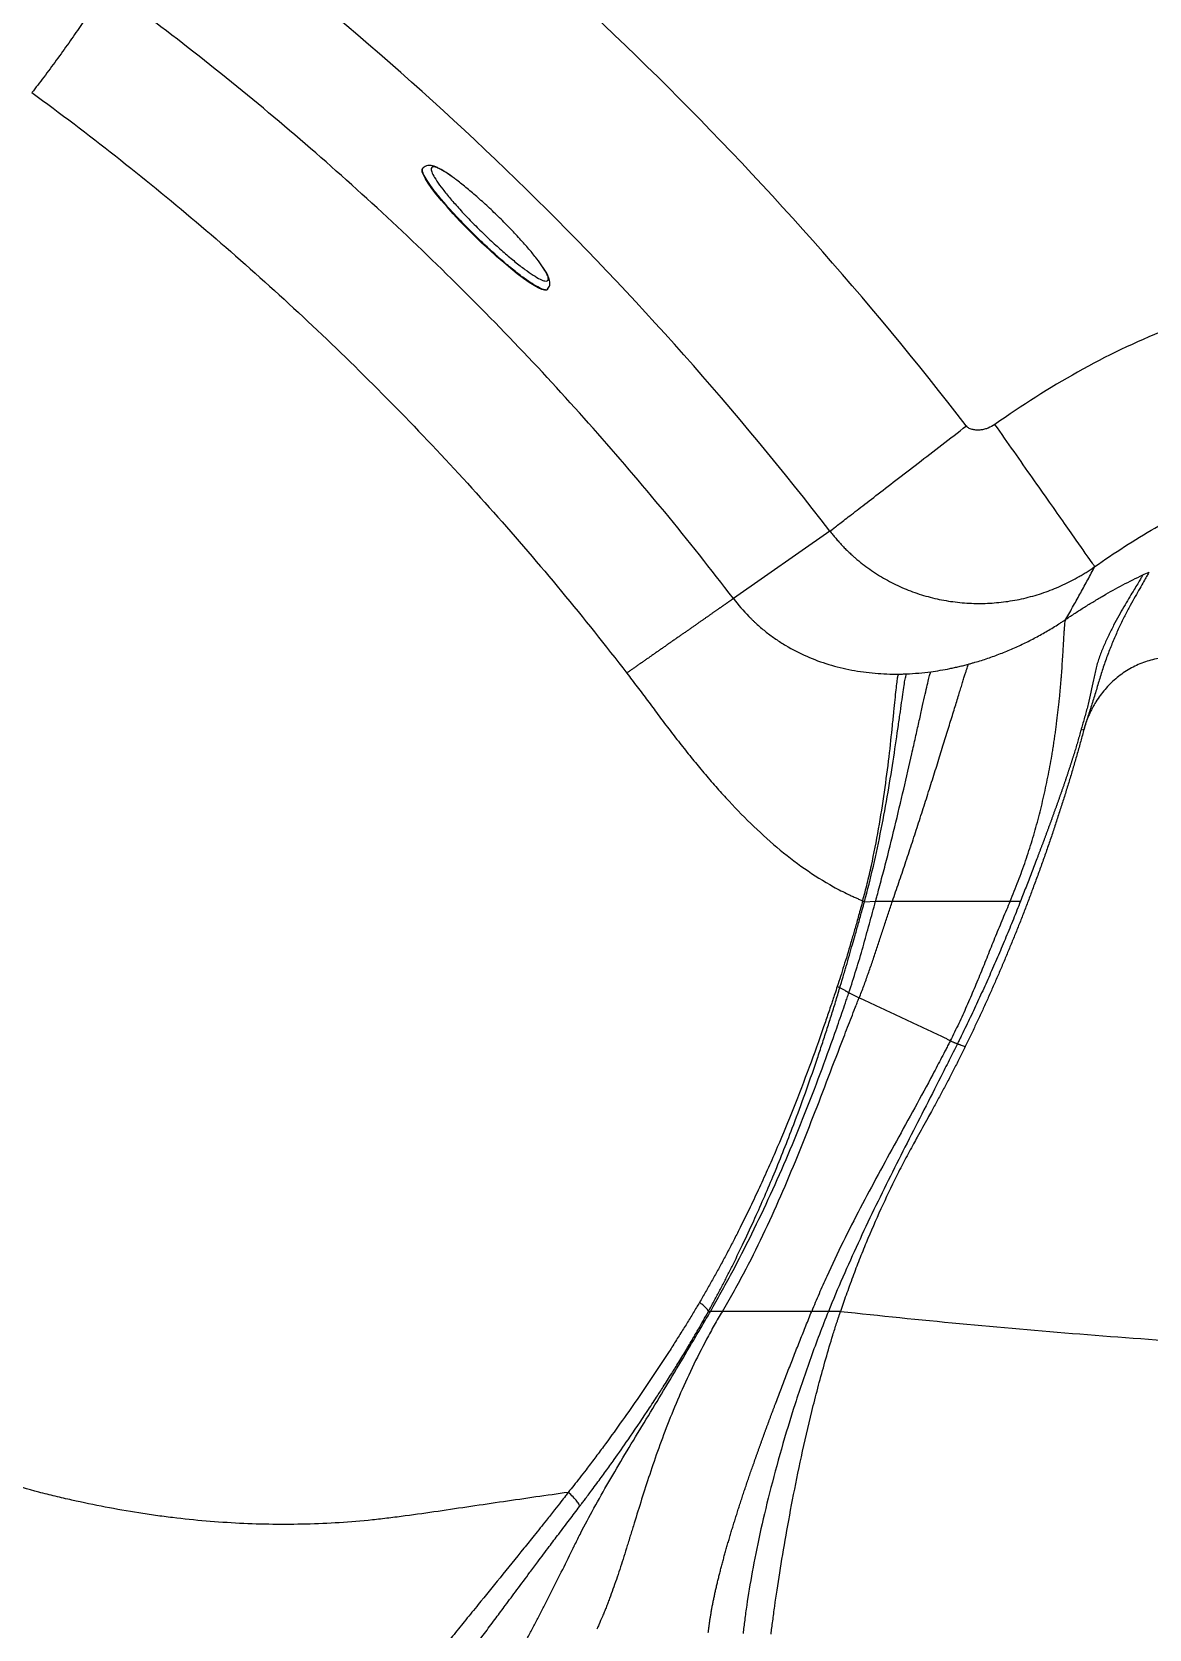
# Model space of a CAD drawing. Extents: x 398 to 508, y 623 to 782.
# Drawn here: x 423.28 to 436.12, y 660.75 to 679.11 of the extents above; entities that cross this region are included whole.
import ezdxf

# ---------------------------------------------------------------- set-up
doc = ezdxf.new("R2010")
doc.units = 0
doc.header["$MEASUREMENT"] = 0
doc.layers.add('GEOMETRY', color=2, linetype='Continuous', lineweight=25)

msp = doc.modelspace()

# ---------------------------------------------------------------- linework, layer by layer
at = {"layer": 'GEOMETRY'}
for p, q in [((427.776, 677.548), (427.771, 677.543)), ((429.204, 676.148), (429.208, 676.153)), ((432.454, 673.371), (431.344, 672.595)), ((435.34, 671.086), (435.375, 671.095)), ((432.851, 669.11), (432.979, 669.116))]:
    msp.add_line(p, q, dxfattribs=at)
at = {"layer": 'GEOMETRY', "flags": 128}
msp.add_lwpolyline([(429.204, 676.148), (429.196, 676.143), (429.174, 676.141), (429.142, 676.15), (429.101, 676.168), (429.052, 676.195), (428.995, 676.232), (428.93, 676.278), (428.86, 676.331), (428.784, 676.392), (428.704, 676.459), (428.621, 676.531), (428.536, 676.608), (428.45, 676.688), (428.365, 676.77), (428.281, 676.854), (428.201, 676.937), (428.124, 677.019), (428.053, 677.099), (427.988, 677.175), (427.929, 677.246), (427.879, 677.312), (427.837, 677.371), (427.804, 677.423), (427.781, 677.467), (427.768, 677.502), (427.765, 677.528), (427.771, 677.543)], dxfattribs=at)
at = {"layer": 'GEOMETRY'}
for radius in [40.06, 38.08]:
    msp.add_arc((402.301, 650.114), radius, 37.6435, 53.4722, dxfattribs=at)
for points, knots in [([(424.125, 679.647), (424.122, 679.635), (424.113, 679.615), (424.084, 679.56), (424.064, 679.526), (424.014, 679.444), (423.983, 679.396), (423.915, 679.291), (423.876, 679.234), (423.793, 679.113), (423.749, 679.049), (423.657, 678.919), (423.609, 678.852), (423.513, 678.72), (423.464, 678.655), (423.37, 678.53), (423.324, 678.47), (423.281, 678.414)], [0, 0, 0, 0, 0.125, 0.125, 0.25, 0.25, 0.375, 0.375, 0.5, 0.5, 0.625, 0.625, 0.75, 0.75, 0.875, 0.875, 1, 1, 1, 1]), ([(431.344, 672.595), (430.829, 673.271), (430.291, 673.923), (429.173, 675.185), (428.593, 675.795), (427.39, 676.97), (426.767, 677.536), (425.478, 678.625), (424.813, 679.147), (424.125, 679.647)], [0, 0, 0, 0, 0.25, 0.25, 0.5, 0.5, 0.75, 0.75, 1, 1, 1, 1]), ([(423.281, 678.414), (423.93, 677.939), (424.56, 677.443), (425.778, 676.411), (426.368, 675.875), (427.507, 674.762), (428.057, 674.185), (429.117, 672.992), (429.628, 672.376), (430.118, 671.738)], [0, 0, 0, 0, 0.25, 0.25, 0.5, 0.5, 0.75, 0.75, 1, 1, 1, 1]), ([(429.029, 676.218), (428.995, 676.24), (428.928, 676.286), (428.805, 676.382), (428.671, 676.494), (428.53, 676.621), (428.387, 676.757), (428.249, 676.896), (428.12, 677.033), (428.005, 677.163), (427.909, 677.281), (427.835, 677.383), (427.787, 677.464), (427.764, 677.522), (427.772, 677.539), (427.776, 677.547)], [0, 0, 0, 0, 0.077231, 0.154462, 0.231693, 0.308925, 0.386156, 0.463387, 0.540618, 0.617849, 0.69508, 0.772311, 0.849543, 0.926774, 1, 1, 1, 1]), ([(428.094, 677.457), (428.08, 677.467), (428.03, 677.504), (427.975, 677.536), (427.922, 677.561), (427.883, 677.574), (427.825, 677.581), (427.793, 677.559), (427.776, 677.548)], [0, 0, 0, 0, 0.102544, 0.368976, 0.501222, 0.639797, 0.805164, 1, 1, 1, 1]), ([(428.135, 677.429), (428.103, 677.452), (428.037, 677.499), (427.961, 677.542), (427.904, 677.563), (427.873, 677.558), (427.866, 677.529), (427.886, 677.475), (427.932, 677.399), (428, 677.305), (428.09, 677.194), (428.197, 677.073), (428.317, 676.945), (428.446, 676.816), (428.579, 676.69), (428.71, 676.572), (428.835, 676.467), (428.95, 676.377), (429.013, 676.335), (429.044, 676.314)], [0, 0, 0, 0, 0.055845, 0.114983, 0.174068, 0.233007, 0.292012, 0.351042, 0.409969, 0.46906, 0.527976, 0.587049, 0.646012, 0.705008, 0.764047, 0.822961, 0.88205, 0.940982, 1, 1, 1, 1]), ([(429.084, 676.504), (429.055, 676.54), (428.998, 676.611), (428.89, 676.733), (428.77, 676.861), (428.641, 676.99), (428.508, 677.116), (428.377, 677.235), (428.253, 677.338), (428.171, 677.404), (428.137, 677.427), (428.135, 677.429)], [0, 0, 0, 0, 0.1242735, 0.2482132, 0.3725197, 0.4964836, 0.6206612, 0.7447891, 0.8687765, 0.9930717, 1, 1, 1, 1]), ([(429.445, 662.318), (429.198, 662.282), (428.95, 662.247), (428.576, 662.192), (428.451, 662.174), (428.201, 662.137), (428.075, 662.118), (427.824, 662.081), (427.698, 662.064), (427.509, 662.038), (427.446, 662.03), (427.32, 662.015), (427.257, 662.007), (427.067, 661.988), (426.941, 661.977), (426.687, 661.961), (426.56, 661.955), (426.179, 661.946), (425.923, 661.949), (425.411, 661.974), (425.154, 661.996), (424.832, 662.035), (424.767, 662.043), (424.638, 662.061), (424.573, 662.071), (424.38, 662.101), (424.251, 662.124), (423.995, 662.173), (423.867, 662.2), (423.676, 662.243), (423.613, 662.258), (423.486, 662.288), (423.423, 662.304), (423.233, 662.353), (423.108, 662.389), (422.921, 662.447), (422.858, 662.467), (422.734, 662.509), (422.672, 662.53), (422.364, 662.641), (422.119, 662.741), (421.757, 662.906), (421.637, 662.964), (421.457, 663.055), (421.398, 663.086), (421.279, 663.149), (421.22, 663.181), (421.045, 663.279), (420.929, 663.347), (420.701, 663.486), (420.588, 663.558), (420.421, 663.67), (420.365, 663.707), (420.254, 663.783), (420.199, 663.821), (420.034, 663.937), (419.925, 664.016), (419.709, 664.176), (419.601, 664.257), (419.441, 664.382), (419.388, 664.424), (419.283, 664.508), (419.23, 664.551), (418.968, 664.765), (418.763, 664.942), (418.362, 665.303), (418.167, 665.488), (417.785, 665.866), (417.598, 666.06), (417.234, 666.456), (417.057, 666.658), (416.712, 667.072), (416.544, 667.283), (416.217, 667.715), (416.06, 667.934), (415.834, 668.266), (415.76, 668.377), (415.618, 668.603), (415.549, 668.716), (415.349, 669.061), (415.225, 669.296), (415.054, 669.654), (414.999, 669.775), (414.894, 670.019), (414.844, 670.142), (414.774, 670.328), (414.751, 670.391), (414.706, 670.517), (414.685, 670.579), (414.622, 670.768), (414.584, 670.895), (414.531, 671.085), (414.514, 671.148), (414.481, 671.275), (414.465, 671.339), (414.42, 671.53), (414.392, 671.657), (414.313, 672.04), (414.269, 672.297), (414.2, 672.811), (414.175, 673.069), (414.154, 673.394), (414.151, 673.458), (414.145, 673.588), (414.143, 673.653), (414.137, 673.848), (414.136, 673.977), (414.139, 674.235), (414.143, 674.364), (414.151, 674.524), (414.153, 674.556), (414.157, 674.62), (414.164, 674.716), (414.172, 674.812), (414.181, 674.907), (414.184, 674.939), (414.19, 675.003), (414.199, 675.098), (414.209, 675.194), (414.227, 675.384), (414.239, 675.511), (414.274, 675.891), (414.297, 676.143), (414.331, 676.519), (414.342, 676.644), (414.358, 676.832), (414.363, 676.894), (414.371, 676.988), (414.374, 677.019), (414.379, 677.082), (414.382, 677.113), (414.385, 677.144)], [0, 0, 0, 0, 0.03125, 0.03125, 0.046875, 0.046875, 0.0625, 0.0625, 0.078125, 0.078125, 0.085938, 0.085938, 0.09375, 0.09375, 0.109375, 0.109375, 0.125, 0.125, 0.15625, 0.15625, 0.1875, 0.1875, 0.195313, 0.195313, 0.203125, 0.203125, 0.21875, 0.21875, 0.234375, 0.234375, 0.242188, 0.242188, 0.25, 0.25, 0.265625, 0.265625, 0.273438, 0.273438, 0.28125, 0.28125, 0.3125, 0.3125, 0.328125, 0.328125, 0.335938, 0.335938, 0.34375, 0.34375, 0.359375, 0.359375, 0.375, 0.375, 0.382813, 0.382813, 0.390625, 0.390625, 0.40625, 0.40625, 0.421875, 0.421875, 0.429688, 0.429688, 0.4375, 0.4375, 0.46875, 0.46875, 0.5, 0.5, 0.53125, 0.53125, 0.5625, 0.5625, 0.59375, 0.59375, 0.625, 0.625, 0.640625, 0.640625, 0.65625, 0.65625, 0.6875, 0.6875, 0.703125, 0.703125, 0.71875, 0.71875, 0.726563, 0.726563, 0.734375, 0.734375, 0.75, 0.75, 0.757813, 0.757813, 0.765625, 0.765625, 0.78125, 0.78125, 0.8125, 0.8125, 0.84375, 0.84375, 0.851562, 0.851562, 0.859375, 0.859375, 0.875, 0.875, 0.890625, 0.890625, 0.894531, 0.894531, 0.898438, 0.90625, 0.90625, 0.910156, 0.910156, 0.914063, 0.921875, 0.921875, 0.9375, 0.9375, 0.96875, 0.96875, 0.984375, 0.984375, 0.992188, 0.992188, 0.996094, 0.996094, 1, 1, 1, 1]), ([(429.044, 676.314), (429.072, 676.297), (429.127, 676.263), (429.182, 676.244), (429.215, 676.248), (429.221, 676.278), (429.201, 676.331), (429.156, 676.406), (429.108, 676.471), (429.084, 676.504)], [0, 0, 0, 0, 0.142917, 0.285629, 0.428718, 0.571385, 0.714352, 0.857219, 1, 1, 1, 1]), ([(429.208, 676.153), (429.218, 676.168), (429.237, 676.197), (429.236, 676.238), (429.228, 676.272), (429.206, 676.324), (429.184, 676.364), (429.156, 676.403), (429.154, 676.406)], [0, 0, 0, 0, 0.1751903, 0.3210743, 0.4679134, 0.62612, 0.9671442, 1, 1, 1, 1]), ([(429.208, 676.154), (429.208, 676.153), (429.206, 676.141), (429.176, 676.144), (429.119, 676.163), (429.059, 676.199), (429.029, 676.218)], [0, 0, 0, 0, 0.021077, 0.347385, 0.673692, 1, 1, 1, 1]), ([(438.513, 676.11), (438.134, 676.11), (437.762, 676.072), (437.213, 675.964), (437.032, 675.919), (436.762, 675.84), (436.673, 675.811), (436.494, 675.75), (436.405, 675.718), (435.965, 675.547), (435.628, 675.384), (434.975, 675.018), (434.659, 674.815), (434.351, 674.599)], [0, 0, 0, 0, 0.25, 0.25, 0.375, 0.375, 0.4375, 0.4375, 0.5, 0.5, 0.75, 0.75, 1, 1, 1, 1]), ([(432.454, 673.371), (432.467, 673.381), (432.489, 673.398), (432.548, 673.444), (432.585, 673.473), (432.675, 673.542), (432.728, 673.583), (432.846, 673.674), (432.912, 673.725), (433.054, 673.834), (433.131, 673.894), (433.294, 674.019), (433.379, 674.085), (433.556, 674.221), (433.647, 674.292), (433.833, 674.435), (433.928, 674.508), (434.022, 674.581)], [0, 0, 0, 0, 0.125, 0.125, 0.25, 0.25, 0.375, 0.375, 0.5, 0.5, 0.625, 0.625, 0.75, 0.75, 0.875, 0.875, 1, 1, 1, 1]), ([(434.351, 674.599), (434.326, 674.582), (434.3, 674.567), (434.259, 674.551), (434.245, 674.547), (434.216, 674.539), (434.202, 674.536), (434.172, 674.533), (434.158, 674.532), (434.128, 674.533), (434.113, 674.535), (434.084, 674.541), (434.069, 674.546), (434.049, 674.556), (434.043, 674.56), (434.032, 674.569), (434.027, 674.575), (434.022, 674.581)], [0, 0, 0, 0, 0.25, 0.25, 0.375, 0.375, 0.5, 0.5, 0.625, 0.625, 0.75, 0.75, 0.875, 0.875, 0.9375, 0.9375, 1, 1, 1, 1]), ([(435.499, 672.963), (435.497, 672.966), (435.487, 672.98), (435.454, 673.027), (435.431, 673.06), (435.371, 673.145), (435.335, 673.197), (435.251, 673.317), (435.203, 673.385), (435.097, 673.536), (435.039, 673.618), (434.916, 673.794), (434.85, 673.888), (434.713, 674.082), (434.642, 674.183), (434.498, 674.389), (434.424, 674.494), (434.351, 674.599)], [0, 0, 0, 0, 0.125, 0.125, 0.25, 0.25, 0.375, 0.375, 0.5, 0.5, 0.625, 0.625, 0.75, 0.75, 0.875, 0.875, 1, 1, 1, 1]), ([(409.623, 674.069), (409.572, 673.542), (409.553, 673.014), (409.568, 672.353), (409.573, 672.221), (409.587, 671.958), (409.595, 671.827), (409.627, 671.434), (409.656, 671.173), (409.728, 670.654), (409.771, 670.396), (409.846, 670.01), (409.873, 669.882), (409.917, 669.69), (409.932, 669.626), (409.962, 669.498), (409.978, 669.435), (410.026, 669.243), (410.061, 669.116), (410.133, 668.861), (410.171, 668.733), (410.251, 668.479), (410.293, 668.351), (410.38, 668.096), (410.426, 667.97), (410.662, 667.34), (410.877, 666.847), (411.239, 666.123), (411.366, 665.885), (411.566, 665.531), (411.635, 665.413), (411.74, 665.238), (411.775, 665.18), (411.847, 665.064), (411.883, 665.007), (412.066, 664.719), (412.219, 664.492), (412.417, 664.211), (412.457, 664.155), (412.538, 664.044), (412.579, 663.989), (412.702, 663.824), (412.785, 663.716), (413.207, 663.177), (413.563, 662.765), (414.314, 661.976), (414.707, 661.599), (415.326, 661.061), (415.537, 660.886), (415.807, 660.673), (415.861, 660.631), (415.97, 660.547), (416.024, 660.506), (416.189, 660.382), (416.3, 660.301), (416.634, 660.062), (416.861, 659.909), (417.148, 659.725), (417.206, 659.688), (417.321, 659.616), (417.379, 659.58), (417.555, 659.475), (417.672, 659.405), (418.028, 659.203), (418.268, 659.074), (418.573, 658.921), (418.634, 658.89), (418.756, 658.831), (418.818, 658.801), (419.003, 658.714), (419.127, 658.658), (419.746, 658.386), (420.245, 658.198), (420.874, 657.998), (421, 657.96), (421.253, 657.887), (421.38, 657.853), (421.57, 657.804), (421.634, 657.788), (421.761, 657.757), (421.825, 657.742), (422.016, 657.698), (422.144, 657.671), (422.53, 657.593), (422.789, 657.549), (423.312, 657.475), (423.573, 657.445), (424.355, 657.379), (424.876, 657.365), (425.397, 657.381)], [0, 0, 0, 0, 0.0625, 0.0625, 0.078125, 0.078125, 0.09375, 0.09375, 0.125, 0.125, 0.15625, 0.15625, 0.171875, 0.171875, 0.179687, 0.179687, 0.1875, 0.1875, 0.203125, 0.203125, 0.21875, 0.21875, 0.234375, 0.234375, 0.25, 0.25, 0.3125, 0.3125, 0.34375, 0.34375, 0.359375, 0.359375, 0.367187, 0.367187, 0.375, 0.375, 0.40625, 0.40625, 0.414062, 0.414062, 0.421875, 0.421875, 0.4375, 0.4375, 0.5, 0.5, 0.5625, 0.5625, 0.59375, 0.59375, 0.601563, 0.601563, 0.609375, 0.609375, 0.625, 0.625, 0.65625, 0.65625, 0.664063, 0.664063, 0.671875, 0.671875, 0.6875, 0.6875, 0.71875, 0.71875, 0.726563, 0.726563, 0.734375, 0.734375, 0.75, 0.75, 0.8125, 0.8125, 0.828125, 0.828125, 0.84375, 0.84375, 0.851563, 0.851563, 0.859375, 0.859375, 0.875, 0.875, 0.90625, 0.90625, 0.9375, 0.9375, 1, 1, 1, 1]), ([(435.499, 672.963), (435.724, 673.121), (435.953, 673.27), (436.425, 673.544), (436.668, 673.668), (436.984, 673.8), (437.048, 673.826), (437.177, 673.874), (437.242, 673.896), (437.437, 673.959), (437.568, 673.996), (437.834, 674.055), (437.968, 674.077), (438.171, 674.101), (438.239, 674.107), (438.341, 674.113), (438.375, 674.115), (438.427, 674.116), (438.453, 674.117), (438.483, 674.118), (438.496, 674.118), (438.504, 674.118), (438.509, 674.118), (438.513, 674.118)], [0, 0, 0, 0, 0.25, 0.25, 0.5, 0.5, 0.5625, 0.5625, 0.625, 0.625, 0.75, 0.75, 0.875, 0.875, 0.9375, 0.9375, 0.96875, 0.96875, 0.984375, 0.992187, 0.996094, 0.996094, 1, 1, 1, 1]), ([(432.454, 673.371), (432.459, 673.365), (432.47, 673.351), (432.486, 673.33), (432.503, 673.309), (432.521, 673.289), (432.538, 673.268), (432.562, 673.242), (432.592, 673.209), (432.628, 673.171), (432.666, 673.134), (432.697, 673.105), (432.723, 673.081), (432.75, 673.058), (432.785, 673.029), (432.84, 672.984), (432.911, 672.931), (433, 672.872), (433.121, 672.8), (433.28, 672.72), (433.479, 672.645), (433.65, 672.598), (433.789, 672.571), (433.894, 672.556), (434, 672.545), (434.106, 672.54), (434.212, 672.539), (434.317, 672.544), (434.422, 672.553), (434.527, 672.567), (434.631, 672.586), (434.735, 672.61), (434.837, 672.639), (434.938, 672.672), (435.036, 672.71), (435.133, 672.752), (435.228, 672.798), (435.305, 672.84), (435.366, 672.876), (435.411, 672.904), (435.456, 672.933), (435.485, 672.953), (435.499, 672.963)], [0, 0, 0, 0, 0.007492, 0.015223, 0.023193, 0.031403, 0.039038, 0.047032, 0.062626, 0.078195, 0.09375, 0.1093, 0.11552, 0.124855, 0.140424, 0.156019, 0.187323, 0.218786, 0.250117, 0.312515, 0.375107, 0.437897, 0.46919, 0.500503, 0.531904, 0.56334, 0.594597, 0.625737, 0.656826, 0.68793, 0.719115, 0.750447, 0.781881, 0.813135, 0.844251, 0.875294, 0.906327, 0.937413, 0.953112, 0.968617, 0.984396, 1, 1, 1, 1]), ([(435.166, 672.357), (435.181, 672.383), (435.211, 672.436), (435.267, 672.538), (435.337, 672.663), (435.418, 672.813), (435.472, 672.913), (435.499, 672.963)], [0, 0, 0, 0, 0.131333, 0.262665, 0.508444, 0.754222, 1, 1, 1, 1]), ([(436.05, 672.867), (436.049, 672.866), (436.048, 672.864), (436.045, 672.858), (436.037, 672.844), (436.018, 672.811), (435.984, 672.753), (435.939, 672.681), (435.888, 672.596), (435.832, 672.501), (435.774, 672.398), (435.715, 672.289), (435.658, 672.174), (435.611, 672.074), (435.577, 671.991), (435.553, 671.928), (435.532, 671.864), (435.514, 671.798), (435.497, 671.73), (435.478, 671.637), (435.455, 671.521), (435.429, 671.405), (435.405, 671.315), (435.386, 671.248), (435.367, 671.181), (435.353, 671.132), (435.344, 671.1), (435.341, 671.09), (435.34, 671.086)], [0.4619391, 0.4619391, 0.4619391, 0.4619391, 0.4697516, 0.4775641, 0.4931891, 0.5244391, 0.5556891, 0.5869391, 0.6181891, 0.6494391, 0.6806891, 0.7119391, 0.7431891, 0.7744391, 0.7900641, 0.8056891, 0.8213141, 0.8369391, 0.8525641, 0.8681891, 0.8994391, 0.9306891, 0.9463141, 0.9619391, 0.9775641, 0.9931891, 0.9970953, 1, 1, 1, 1]), ([(436.122, 672.901), (436.12, 672.897), (436.113, 672.883), (436.088, 672.839), (436.051, 672.774), (436.004, 672.692), (435.949, 672.596), (435.89, 672.488), (435.829, 672.37), (435.768, 672.244), (435.71, 672.11), (435.654, 671.971), (435.602, 671.826), (435.555, 671.678), (435.511, 671.529), (435.474, 671.407), (435.443, 671.311), (435.419, 671.239), (435.396, 671.168), (435.382, 671.12), (435.375, 671.095)], [0, 0, 0, 0, 0.0625, 0.125, 0.1875, 0.25, 0.3125, 0.375, 0.4375, 0.5, 0.5625, 0.625, 0.6875, 0.75, 0.8125, 0.875, 0.90625, 0.9375, 0.96875, 1, 1, 1, 1]), ([(435.595, 672.627), (435.596, 672.628), (435.67, 672.671), (435.82, 672.754), (435.972, 672.831), (436.05, 672.867)], [0, 0, 0, 0, 0.0027923, 0.2527923, 0.5027923, 0.5027923, 0.5027923, 0.5027923]), ([(431.344, 672.595), (431.343, 672.595), (431.342, 672.594), (431.339, 672.592), (431.336, 672.59), (431.332, 672.587), (431.328, 672.584), (431.324, 672.581), (431.32, 672.578), (431.315, 672.575), (431.31, 672.571), (431.304, 672.568), (431.298, 672.563), (431.292, 672.559), (431.286, 672.555), (431.279, 672.55), (431.272, 672.545), (431.264, 672.54), (431.257, 672.535), (431.249, 672.529), (431.24, 672.523), (431.232, 672.517), (431.223, 672.511), (431.214, 672.505), (431.204, 672.498), (431.195, 672.491), (431.185, 672.484), (431.174, 672.477), (431.164, 672.47), (431.153, 672.462), (431.142, 672.454), (431.131, 672.446), (431.119, 672.438), (431.107, 672.43), (431.095, 672.422), (431.083, 672.413), (431.07, 672.404), (431.058, 672.395), (431.045, 672.386), (431.031, 672.377), (431.018, 672.368), (431.004, 672.358), (430.991, 672.348), (430.977, 672.339), (430.963, 672.329), (430.948, 672.319), (430.934, 672.309), (430.919, 672.298), (430.904, 672.288), (430.889, 672.277), (430.874, 672.267), (430.859, 672.256), (430.843, 672.245), (430.828, 672.234), (430.812, 672.224), (430.796, 672.212), (430.78, 672.201), (430.764, 672.19), (430.748, 672.179), (430.732, 672.168), (430.716, 672.156), (430.699, 672.145), (430.683, 672.133), (430.666, 672.122), (430.65, 672.11), (430.633, 672.099), (430.617, 672.087), (430.6, 672.075), (430.583, 672.064), (430.566, 672.052), (430.55, 672.04), (430.533, 672.029), (430.516, 672.017), (430.499, 672.005), (430.483, 671.994), (430.466, 671.982), (430.449, 671.97), (430.433, 671.959), (430.416, 671.947), (430.4, 671.935), (430.383, 671.924), (430.367, 671.912), (430.35, 671.901), (430.334, 671.89), (430.318, 671.878), (430.302, 671.867), (430.286, 671.856), (430.27, 671.845), (430.254, 671.834), (430.238, 671.823), (430.223, 671.812), (430.207, 671.801), (430.192, 671.79), (430.177, 671.78), (430.162, 671.769), (430.147, 671.759), (430.132, 671.748), (430.123, 671.742), (430.118, 671.738)], [0, 0, 0, 0, 0.0104164, 0.0208329, 0.0312495, 0.0416661, 0.0520828, 0.0624995, 0.0729162, 0.083333, 0.0937498, 0.1041666, 0.1145834, 0.1250002, 0.135417, 0.1458339, 0.1562507, 0.1666675, 0.1770842, 0.187501, 0.1979177, 0.2083344, 0.2187511, 0.2291678, 0.2395844, 0.250001, 0.2604175, 0.270834, 0.2812505, 0.2916669, 0.3020833, 0.3124997, 0.322916, 0.3333322, 0.3437485, 0.3541646, 0.3645808, 0.3749969, 0.385413, 0.395829, 0.406245, 0.416661, 0.4270769, 0.4374928, 0.4479087, 0.4583246, 0.4687405, 0.4791563, 0.4895721, 0.499988, 0.5104038, 0.5208197, 0.5312355, 0.5416514, 0.5520674, 0.5624833, 0.5728994, 0.5833155, 0.5937316, 0.6041479, 0.6145642, 0.6249805, 0.635397, 0.6458135, 0.6562301, 0.6666468, 0.6770636, 0.6874804, 0.6978974, 0.7083144, 0.7187315, 0.7291487, 0.7395659, 0.7499832, 0.7604006, 0.770818, 0.7812354, 0.791653, 0.8020705, 0.8124881, 0.8229057, 0.8333233, 0.843741, 0.8541586, 0.8645763, 0.8749939, 0.8854115, 0.895829, 0.9062465, 0.9166639, 0.9270813, 0.9374986, 0.9479158, 0.9583329, 0.9687499, 0.9791667, 0.9895834, 1, 1, 1, 1]), ([(431.344, 672.595), (431.399, 672.524), (431.465, 672.447), (431.541, 672.371), (431.557, 672.355), (431.574, 672.339), (431.594, 672.32), (431.627, 672.289), (431.67, 672.252), (431.74, 672.195), (431.831, 672.128), (431.983, 672.031), (432.185, 671.927), (432.397, 671.849), (432.571, 671.801), (432.704, 671.772), (432.838, 671.751), (433.018, 671.731), (433.153, 671.726), (433.244, 671.727)], [0, 0, 0, 0, 0.125, 0.140625, 0.148438, 0.15625, 0.171875, 0.1875, 0.21875, 0.25, 0.3125, 0.375, 0.5, 0.625, 0.6875, 0.75, 0.8125, 0.875, 1, 1, 1, 1]), ([(435.166, 672.357), (435.201, 672.381), (435.272, 672.428), (435.379, 672.497), (435.487, 672.563), (435.559, 672.606), (435.595, 672.627)], [0.5027923, 0.5027923, 0.5027923, 0.5027923, 0.6277923, 0.7527923, 0.8777923, 1, 1, 1, 1]), ([(434.046, 671.842), (434.053, 671.843), (434.065, 671.847), (434.09, 671.854), (434.133, 671.866), (434.22, 671.892), (434.342, 671.934), (434.487, 671.99), (434.629, 672.052), (434.768, 672.12), (434.904, 672.194), (435.015, 672.259), (435.091, 672.307), (435.129, 672.332), (435.15, 672.346), (435.161, 672.354), (435.166, 672.357)], [0, 0, 0, 0, 0.015625, 0.03125, 0.0625, 0.125, 0.25, 0.375, 0.5, 0.625, 0.75, 0.875, 0.9375, 0.96875, 0.984375, 1, 1, 1, 1]), ([(434.525, 669.116), (434.558, 669.192), (434.62, 669.346), (434.704, 669.579), (434.78, 669.815), (434.848, 670.054), (434.907, 670.296), (434.96, 670.541), (434.994, 670.726), (435.013, 670.839), (435.019, 670.876), (435.022, 670.896), (435.027, 670.927), (435.034, 670.974), (435.043, 671.036), (435.052, 671.098), (435.063, 671.181), (435.075, 671.285), (435.087, 671.388), (435.095, 671.469), (435.101, 671.53), (435.106, 671.59), (435.111, 671.649), (435.116, 671.708), (435.121, 671.784), (435.127, 671.875), (435.134, 671.977), (435.139, 672.067), (435.143, 672.145), (435.147, 672.209), (435.151, 672.26), (435.154, 672.299), (435.158, 672.328), (435.161, 672.344), (435.164, 672.351), (435.165, 672.355), (435.166, 672.356), (435.166, 672.357)], [0, 0, 0, 0, 0.0625, 0.125, 0.1875, 0.25, 0.3125, 0.375, 0.4375, 0.453125, 0.460938, 0.464844, 0.46875, 0.484375, 0.5, 0.515625, 0.53125, 0.5625, 0.59375, 0.609375, 0.625, 0.640625, 0.65625, 0.671875, 0.6875, 0.71875, 0.75, 0.78125, 0.8125, 0.84375, 0.875, 0.90625, 0.9375, 0.96875, 0.984375, 0.992188, 1, 1, 1, 1]), ([(433.173, 669.116), (433.197, 669.186), (433.246, 669.328), (433.319, 669.546), (433.392, 669.767), (433.465, 669.989), (433.536, 670.211), (433.606, 670.431), (433.674, 670.645), (433.738, 670.852), (433.799, 671.049), (433.846, 671.201), (433.881, 671.315), (433.906, 671.395), (433.929, 671.47), (433.95, 671.539), (433.97, 671.602), (433.987, 671.658), (434.002, 671.708), (434.016, 671.75), (434.027, 671.784), (434.035, 671.811), (434.041, 671.828), (434.044, 671.837), (434.046, 671.84), (434.046, 671.842)], [0, 0, 0, 0, 0.0625, 0.125, 0.1875, 0.25, 0.3125, 0.375, 0.4375, 0.5, 0.5625, 0.625, 0.65625, 0.6875, 0.71875, 0.75, 0.78125, 0.8125, 0.84375, 0.875, 0.90625, 0.9375, 0.96875, 0.984375, 1, 1, 1, 1]), ([(433.613, 671.754), (433.65, 671.759), (433.723, 671.77), (433.813, 671.787), (433.885, 671.802), (433.939, 671.814), (433.993, 671.827), (434.029, 671.837), (434.046, 671.842)], [0, 0, 0, 0, 0.25, 0.5, 0.625, 0.75, 0.875, 1, 1, 1, 1]), ([(436.379, 671.919), (436.371, 671.919), (436.361, 671.919), (436.346, 671.918), (436.325, 671.917), (436.278, 671.914), (436.206, 671.903), (436.121, 671.883), (436.011, 671.845), (435.878, 671.781), (435.76, 671.694), (435.674, 671.615), (435.615, 671.551), (435.56, 671.483), (435.519, 671.422), (435.49, 671.372), (435.469, 671.335), (435.45, 671.297), (435.432, 671.258), (435.415, 671.218), (435.4, 671.178), (435.387, 671.137), (435.379, 671.109), (435.375, 671.095)], [0, 0, 0, 0, 0.015635, 0.023451, 0.031266, 0.062528, 0.125033, 0.187426, 0.250043, 0.373869, 0.499837, 0.561705, 0.623735, 0.686335, 0.749906, 0.781026, 0.812096, 0.843163, 0.874271, 0.905465, 0.936789, 0.968286, 1, 1, 1, 1]), ([(430.118, 671.738), (430.138, 671.712), (430.178, 671.66), (430.238, 671.581), (430.298, 671.502), (430.358, 671.423), (430.417, 671.344), (430.456, 671.291), (430.476, 671.264)], [0, 0, 0, 0, 0.166733, 0.333437, 0.500114, 0.666766, 0.833394, 1, 1, 1, 1]), ([(432.831, 669.121), (432.849, 669.186), (432.883, 669.319), (432.947, 669.593), (433.016, 669.948), (433.083, 670.374), (433.136, 670.781), (433.168, 671.086), (433.189, 671.297), (433.203, 671.435), (433.215, 671.55), (433.225, 671.639), (433.235, 671.7), (433.241, 671.721), (433.244, 671.727)], [0, 0, 0, 0, 0.0625, 0.125, 0.25, 0.375, 0.5, 0.625, 0.6875, 0.75, 0.8125, 0.875, 0.9375, 1, 1, 1, 1]), ([(432.851, 669.11), (432.887, 669.242), (432.955, 669.515), (433.046, 669.943), (433.124, 670.371), (433.189, 670.78), (433.234, 671.086), (433.264, 671.298), (433.283, 671.437), (433.299, 671.552), (433.313, 671.641), (433.325, 671.702), (433.331, 671.724), (433.334, 671.73)], [0, 0, 0, 0, 0.125, 0.25, 0.375, 0.5, 0.625, 0.6875, 0.75, 0.8125, 0.875, 0.9375, 1, 1, 1, 1]), ([(432.979, 669.116), (432.98, 669.121), (432.982, 669.129), (432.987, 669.146), (432.995, 669.176), (433.011, 669.236), (433.044, 669.357), (433.109, 669.605), (433.2, 669.971), (433.303, 670.406), (433.382, 670.749), (433.438, 671.001), (433.477, 671.175), (433.512, 671.332), (433.542, 671.469), (433.568, 671.581), (433.588, 671.668), (433.604, 671.728), (433.611, 671.748), (433.613, 671.754)], [0, 0, 0, 0, 0.003906, 0.007812, 0.015625, 0.03125, 0.0625, 0.125, 0.25, 0.375, 0.5, 0.5625, 0.625, 0.6875, 0.75, 0.8125, 0.875, 0.9375, 1, 1, 1, 1]), ([(430.476, 671.264), (430.497, 671.236), (430.538, 671.181), (430.621, 671.07), (430.728, 670.933), (430.857, 670.771), (430.989, 670.61), (431.122, 670.455), (431.305, 670.25), (431.541, 670.006), (431.841, 669.731), (432.158, 669.485), (432.409, 669.328), (432.58, 669.236), (432.652, 669.201), (432.71, 669.173), (432.752, 669.154), (432.793, 669.137), (432.818, 669.126), (432.831, 669.121)], [0, 0, 0, 0, 0.031379, 0.062758, 0.125516, 0.18951, 0.25103, 0.315018, 0.376559, 0.502039, 0.627548, 0.752987, 0.878432, 0.909801, 0.941188, 0.956827, 0.972568, 0.986511, 1, 1, 1, 1]), ([(435.375, 671.095), (435.369, 671.072), (435.356, 671.025), (435.337, 670.955), (435.317, 670.885), (435.297, 670.814), (435.277, 670.744), (435.256, 670.674), (435.236, 670.603), (435.215, 670.532), (435.193, 670.462), (435.171, 670.391), (435.149, 670.32), (435.127, 670.249), (435.104, 670.178), (435.081, 670.108), (435.058, 670.036), (435.035, 669.965), (435.011, 669.894), (434.987, 669.823), (434.962, 669.752), (434.938, 669.68), (434.913, 669.609), (434.887, 669.538), (434.862, 669.466), (434.836, 669.395), (434.809, 669.323), (434.775, 669.231), (434.733, 669.118), (434.682, 668.985), (434.63, 668.852), (434.577, 668.721), (434.524, 668.59), (434.47, 668.46), (434.415, 668.33), (434.359, 668.201), (434.303, 668.073), (434.246, 667.946), (434.188, 667.819), (434.129, 667.693), (434.069, 667.568), (434.029, 667.485), (434.009, 667.443)], [0, 0, 0, 0, 0.018951, 0.037922, 0.056913, 0.075923, 0.094954, 0.114006, 0.133079, 0.152173, 0.171289, 0.190428, 0.209589, 0.228774, 0.247982, 0.267214, 0.28647, 0.30575, 0.325056, 0.344388, 0.363745, 0.383128, 0.402538, 0.421976, 0.44144, 0.460933, 0.480454, 0.500005, 0.536508, 0.572877, 0.609113, 0.64522, 0.681202, 0.717061, 0.752803, 0.788429, 0.823944, 0.859353, 0.894659, 0.929866, 0.964979, 1, 1, 1, 1]), ([(435.34, 671.086), (435.337, 671.075), (435.331, 671.054), (435.322, 671.021), (435.313, 670.989), (435.304, 670.957), (435.294, 670.925), (435.285, 670.892), (435.275, 670.86), (435.265, 670.828), (435.255, 670.796), (435.245, 670.763), (435.235, 670.731), (435.224, 670.699), (435.214, 670.666), (435.203, 670.634), (435.193, 670.602), (435.182, 670.569), (435.171, 670.537), (435.16, 670.505), (435.149, 670.472), (435.138, 670.44), (435.127, 670.408), (435.116, 670.375), (435.104, 670.343), (435.093, 670.311), (435.082, 670.279), (435.07, 670.246), (435.059, 670.214), (435.047, 670.182), (435.035, 670.15), (435.024, 670.118), (435.012, 670.085), (435, 670.053), (434.989, 670.021), (434.977, 669.989), (434.965, 669.957), (434.953, 669.925), (434.941, 669.892), (434.929, 669.86), (434.918, 669.828), (434.906, 669.796), (434.894, 669.764), (434.881, 669.732), (434.869, 669.7), (434.857, 669.668), (434.845, 669.636), (434.827, 669.587), (434.802, 669.522), (434.771, 669.441), (434.739, 669.359), (434.708, 669.278), (434.676, 669.197), (434.656, 669.143), (434.645, 669.116)], [0, 0, 0, 0, 0.016291, 0.032584, 0.04888, 0.065178, 0.081478, 0.097781, 0.114086, 0.130394, 0.146703, 0.163013, 0.179325, 0.195636, 0.211948, 0.22826, 0.24457, 0.260878, 0.277184, 0.293488, 0.309791, 0.326094, 0.342395, 0.358697, 0.374998, 0.391299, 0.407601, 0.423903, 0.440205, 0.456509, 0.472813, 0.489118, 0.505424, 0.521732, 0.53804, 0.554349, 0.570658, 0.586967, 0.603276, 0.619585, 0.635894, 0.652202, 0.668509, 0.684816, 0.701122, 0.717428, 0.733733, 0.750038, 0.791704, 0.833366, 0.875022, 0.916674, 0.958329, 1, 1, 1, 1]), ([(432.831, 669.121), (432.823, 669.092), (432.807, 669.035), (432.784, 668.953), (432.763, 668.876), (432.743, 668.806), (432.724, 668.741), (432.707, 668.682), (432.683, 668.602), (432.653, 668.498), (432.614, 668.373), (432.576, 668.253), (432.551, 668.174), (432.538, 668.136)], [0, 0, 0, 0, 0.0892781, 0.1726134, 0.2500035, 0.3214462, 0.3869397, 0.4464824, 0.5000732, 0.6329395, 0.760548, 0.8829005, 1, 1, 1, 1]), ([(432.567, 668.12), (432.571, 668.133), (432.584, 668.174), (432.603, 668.239), (432.623, 668.309), (432.648, 668.392), (432.677, 668.493), (432.711, 668.612), (432.747, 668.735), (432.784, 668.868), (432.82, 668.996), (432.843, 669.079), (432.851, 669.11)], [0, 0, 0, 0, 0.040022, 0.125154, 0.194514, 0.250142, 0.377433, 0.500197, 0.60962, 0.750549, 0.903441, 1, 1, 1, 1]), ([(432.979, 669.116), (432.985, 669.116), (432.999, 669.116), (433.022, 669.116), (433.046, 669.116), (433.08, 669.116), (433.115, 669.116), (433.149, 669.116), (433.165, 669.116), (433.173, 669.116)], [0, 0, 0, 0, 0.125, 0.25, 0.375, 0.5, 0.75, 0.875, 1, 1, 1, 1]), ([(433.173, 669.116), (433.18, 669.116), (433.194, 669.116), (433.223, 669.116), (433.272, 669.116), (433.371, 669.116), (433.511, 669.116), (433.68, 669.116), (433.849, 669.116), (434.018, 669.116), (434.187, 669.116), (434.328, 669.116), (434.427, 669.116), (434.476, 669.116), (434.504, 669.116), (434.518, 669.116), (434.525, 669.116)], [0, 0, 0, 0, 0.015625, 0.03125, 0.0625, 0.125, 0.25, 0.375, 0.5, 0.625, 0.75, 0.875, 0.9375, 0.96875, 0.984375, 1, 1, 1, 1]), ([(434.645, 669.116), (434.618, 669.047), (434.563, 668.908), (434.492, 668.736), (434.435, 668.599), (434.376, 668.462), (434.302, 668.291), (434.21, 668.086), (434.116, 667.882), (434.035, 667.712), (433.978, 667.594), (433.949, 667.535), (433.932, 667.501), (433.924, 667.484), (433.919, 667.476)], [0, 0, 0, 0, 0.125, 0.25, 0.3125, 0.375, 0.5, 0.625, 0.75, 0.875, 0.9375, 0.96875, 0.984375, 1, 1, 1, 1]), ([(434.525, 669.116), (434.532, 669.116), (434.546, 669.116), (434.571, 669.116), (434.6, 669.116), (434.627, 669.116), (434.64, 669.116), (434.645, 669.116)], [0, 0, 0, 0, 0.125, 0.25, 0.5, 0.75, 1, 1, 1, 1]), ([(432.538, 668.136), (432.529, 668.107), (432.512, 668.056), (432.489, 667.988), (432.473, 667.939), (432.455, 667.887), (432.434, 667.825), (432.408, 667.747), (432.337, 667.541), (432.216, 667.203), (432.038, 666.741), (431.88, 666.356), (431.748, 666.053), (431.644, 665.824), (431.539, 665.6), (431.446, 665.41), (431.366, 665.251), (431.299, 665.122), (431.231, 664.994), (431.163, 664.869), (431.094, 664.745), (431.025, 664.623), (430.978, 664.542), (430.954, 664.502)], [0, 0, 0, 0, 0.023403, 0.041638, 0.054704, 0.0626, 0.083955, 0.10482, 0.125193, 0.25035, 0.378387, 0.500512, 0.564779, 0.62785, 0.689735, 0.750444, 0.78699, 0.823233, 0.859175, 0.89482, 0.930171, 0.96523, 1, 1, 1, 1]), ([(431.057, 664.398), (431.068, 664.417), (431.088, 664.455), (431.119, 664.513), (431.15, 664.57), (431.181, 664.627), (431.211, 664.685), (431.241, 664.742), (431.27, 664.8), (431.299, 664.858), (431.36, 664.979), (431.454, 665.173), (431.614, 665.516), (431.808, 665.962), (431.996, 666.435), (432.165, 666.89), (432.278, 667.212), (432.364, 667.472), (432.417, 667.634), (432.468, 667.795), (432.519, 667.957), (432.551, 668.066), (432.567, 668.12)], [0, 0, 0, 0, 0.015901, 0.031802, 0.047705, 0.063609, 0.079514, 0.095421, 0.111329, 0.127238, 0.143148, 0.210761, 0.286159, 0.422826, 0.571846, 0.665359, 0.785952, 0.828725, 0.871515, 0.914325, 0.957153, 1, 1, 1, 1]), ([(431.08, 664.398), (431.122, 664.472), (431.206, 664.619), (431.367, 664.915), (431.558, 665.29), (431.774, 665.744), (431.976, 666.203), (432.165, 666.665), (432.344, 667.13), (432.484, 667.519), (432.579, 667.791), (432.625, 667.927), (432.652, 668.005), (432.665, 668.044), (432.671, 668.064)], [0, 0, 0, 0, 0.0625, 0.125, 0.25, 0.375, 0.5, 0.625, 0.75, 0.875, 0.9375, 0.96875, 0.984375, 1, 1, 1, 1]), ([(431.217, 664.398), (431.259, 664.47), (431.343, 664.613), (431.501, 664.904), (431.687, 665.274), (431.891, 665.725), (432.146, 666.333), (432.38, 666.944), (432.583, 667.476), (432.686, 667.741), (432.737, 667.873), (432.767, 667.948), (432.782, 667.986), (432.79, 668.004)], [0, 0, 0, 0, 0.0625, 0.125, 0.25, 0.375, 0.5, 0.75, 0.875, 0.9375, 0.96875, 0.984375, 1, 1, 1, 1]), ([(432.671, 668.064), (432.671, 668.064), (432.67, 668.064), (432.669, 668.065), (432.668, 668.065), (432.667, 668.066), (432.663, 668.068), (432.654, 668.073), (432.642, 668.079), (432.627, 668.087), (432.608, 668.098), (432.588, 668.109), (432.573, 668.117), (432.567, 668.12)], [0.1156553, 0.1156553, 0.1156553, 0.1156553, 0.1312803, 0.1351866, 0.1390928, 0.1469053, 0.1781553, 0.2406553, 0.3656553, 0.4906553, 0.6156553, 0.8656553, 1, 1, 1, 1]), ([(432.671, 668.064), (432.672, 668.063), (432.672, 668.063), (432.673, 668.063), (432.674, 668.062), (432.674, 668.062), (432.675, 668.062), (432.675, 668.062), (432.676, 668.061), (432.676, 668.061), (432.679, 668.059), (432.686, 668.056), (432.698, 668.05), (432.713, 668.042), (432.728, 668.035), (432.743, 668.027), (432.759, 668.019), (432.772, 668.013), (432.78, 668.009), (432.784, 668.007), (432.785, 668.007), (432.786, 668.006), (432.787, 668.006), (432.788, 668.005), (432.789, 668.005), (432.79, 668.004)], [0, 0, 0, 0, 0.015625, 0.019531, 0.023438, 0.03125, 0.037109, 0.039062, 0.041016, 0.046875, 0.0625, 0.125, 0.25, 0.375, 0.5, 0.625, 0.75, 0.875, 0.9375, 0.953125, 0.960938, 0.96875, 0.976562, 0.984375, 1, 1, 1, 1]), ([(433.837, 667.512), (433.832, 667.514), (433.821, 667.519), (433.799, 667.53), (433.761, 667.548), (433.685, 667.584), (433.575, 667.635), (433.444, 667.696), (433.314, 667.758), (433.183, 667.82), (433.052, 667.881), (432.942, 667.933), (432.866, 667.968), (432.828, 667.986), (432.806, 667.997), (432.795, 668.002), (432.79, 668.004)], [0, 0, 0, 0, 0.015625, 0.03125, 0.0625, 0.125, 0.25, 0.375, 0.5, 0.625, 0.75, 0.875, 0.9375, 0.96875, 0.984375, 1, 1, 1, 1]), ([(433.837, 667.512), (433.829, 667.496), (433.813, 667.463), (433.78, 667.398), (433.721, 667.285), (433.603, 667.06), (433.36, 666.612), (433.077, 666.102), (432.802, 665.588), (432.603, 665.198), (432.446, 664.868), (432.328, 664.601), (432.271, 664.466), (432.244, 664.399)], [0, 0, 0, 0, 0.015625, 0.03125, 0.0625, 0.125, 0.25, 0.5, 0.625, 0.75, 0.875, 0.9375, 1, 1, 1, 1]), ([(433.919, 667.476), (433.904, 667.444), (433.872, 667.381), (433.808, 667.254), (433.696, 667.032), (433.534, 666.715), (433.34, 666.335), (433.148, 665.953), (432.959, 665.57), (432.776, 665.183), (432.6, 664.793), (432.49, 664.531), (432.436, 664.399)], [0, 0, 0, 0, 0.03125, 0.0625, 0.125, 0.25, 0.375, 0.5, 0.625, 0.75, 0.875, 1, 1, 1, 1]), ([(434.009, 667.443), (433.998, 667.422), (433.978, 667.38), (433.946, 667.317), (433.915, 667.255), (433.883, 667.192), (433.851, 667.13), (433.819, 667.067), (433.786, 667.005), (433.753, 666.943), (433.72, 666.881), (433.687, 666.819), (433.654, 666.758), (433.617, 666.691), (433.572, 666.609), (433.517, 666.511), (433.463, 666.414), (433.395, 666.291), (433.315, 666.142), (433.188, 665.893), (433.036, 665.576), (432.896, 665.254), (432.791, 664.993), (432.727, 664.825), (432.677, 664.689), (432.64, 664.587), (432.606, 664.491), (432.585, 664.429), (432.575, 664.399)], [0, 0, 0, 0, 0.0208785, 0.0417471, 0.0626063, 0.0834567, 0.1042987, 0.125133, 0.1459599, 0.16678, 0.1875939, 0.2084021, 0.2292051, 0.2500035, 0.2760283, 0.3125043, 0.3495473, 0.3750054, 0.4375551, 0.5000046, 0.6243164, 0.7499957, 0.812611, 0.8749962, 0.9093502, 0.9416364, 0.9718532, 1, 1, 1, 1]), ([(433.837, 667.512), (433.838, 667.511), (433.839, 667.511), (433.839, 667.511), (433.84, 667.511), (433.841, 667.51), (433.845, 667.508), (433.852, 667.505), (433.863, 667.5), (433.874, 667.495), (433.885, 667.49), (433.895, 667.486), (433.905, 667.482), (433.911, 667.479), (433.914, 667.478), (433.915, 667.478), (433.915, 667.478), (433.916, 667.477), (433.916, 667.477), (433.917, 667.477), (433.917, 667.477), (433.918, 667.477), (433.918, 667.476), (433.919, 667.476), (433.919, 667.476), (433.919, 667.476)], [0, 0, 0, 0, 0.015625, 0.019531, 0.023438, 0.03125, 0.0625, 0.125, 0.25, 0.375, 0.5, 0.625, 0.75, 0.875, 0.90625, 0.914062, 0.921875, 0.9375, 0.945312, 0.953125, 0.960938, 0.96875, 0.976562, 0.984375, 1, 1, 1, 1]), ([(433.919, 667.476), (433.92, 667.476), (433.92, 667.476), (433.921, 667.475), (433.922, 667.475), (433.923, 667.475), (433.926, 667.474), (433.932, 667.471), (433.942, 667.468), (433.953, 667.464), (433.968, 667.458), (433.986, 667.452), (434.001, 667.446), (434.009, 667.443)], [0, 0, 0, 0, 0.015625, 0.019531, 0.023438, 0.03125, 0.0625, 0.125, 0.25, 0.375, 0.5, 0.75, 1, 1, 1, 1]), ([(430.954, 664.502), (430.943, 664.482), (430.919, 664.442), (430.883, 664.383), (430.846, 664.322), (430.809, 664.26), (430.77, 664.198), (430.73, 664.134), (430.689, 664.07), (430.648, 664.004), (430.56, 663.867), (430.424, 663.661), (430.237, 663.385), (430.046, 663.113), (429.883, 662.888), (429.751, 662.711), (429.66, 662.59), (429.579, 662.486), (429.511, 662.399), (429.467, 662.344), (429.445, 662.318)], [0, 0, 0, 0, 0.025922, 0.052328, 0.079218, 0.106592, 0.134451, 0.162795, 0.191624, 0.220938, 0.250736, 0.375893, 0.501019, 0.62701, 0.751102, 0.813459, 0.876162, 0.920748, 0.962025, 1, 1, 1, 1]), ([(431.057, 664.398), (431.055, 664.404), (431.051, 664.411), (431.04, 664.427), (431.033, 664.435), (431.015, 664.454), (431.004, 664.463), (430.98, 664.483), (430.968, 664.492), (430.954, 664.502)], [0, 0, 0, 0, 0.25, 0.25, 0.5, 0.5, 0.75, 0.75, 1, 1, 1, 1]), ([(429.51, 661.691), (429.511, 661.695), (429.516, 661.704), (429.531, 661.734), (429.555, 661.784), (429.624, 661.919), (429.738, 662.133), (429.91, 662.436), (430.096, 662.752), (430.292, 663.076), (430.491, 663.405), (430.691, 663.737), (430.856, 664.014), (430.969, 664.207), (431.033, 664.316), (431.064, 664.371), (431.08, 664.398)], [0.8655547, 0.8655547, 0.8655547, 0.8655547, 0.8662109, 0.8671875, 0.8710938, 0.875, 0.890625, 0.90625, 0.921875, 0.9375, 0.953125, 0.96875, 0.984375, 0.9921875, 0.9960938, 0.9999993, 0.9999993, 0.9999993, 0.9999993]), ([(429.575, 662.155), (429.582, 662.163), (429.599, 662.185), (429.625, 662.22), (429.652, 662.255), (429.682, 662.296), (429.722, 662.35), (429.789, 662.44), (429.875, 662.558), (429.995, 662.724), (430.156, 662.954), (430.318, 663.193), (430.451, 663.397), (430.545, 663.542), (430.63, 663.676), (430.72, 663.821), (430.805, 663.961), (430.88, 664.088), (430.944, 664.198), (431, 664.296), (431.038, 664.363), (431.057, 664.398)], [0, 0, 0, 0, 0.012446, 0.030634, 0.048726, 0.061362, 0.086695, 0.123664, 0.186478, 0.248776, 0.352021, 0.498784, 0.571317, 0.623726, 0.691397, 0.748771, 0.814045, 0.874124, 0.913511, 0.955341, 1, 1, 1, 1]), ([(431.217, 664.399), (431.201, 664.373), (431.17, 664.32), (431.109, 664.214), (431.006, 664.025), (430.867, 663.75), (430.717, 663.419), (430.585, 663.096), (430.469, 662.784), (430.368, 662.486), (430.277, 662.201), (430.214, 661.997), (430.174, 661.866), (430.159, 661.817), (430.149, 661.785), (430.143, 661.764), (430.131, 661.727), (430.095, 661.611), (430.037, 661.429), (429.973, 661.239), (429.927, 661.113), (429.9, 661.043), (429.887, 661.009), (429.88, 660.991), (429.88, 660.991)], [0.8124634, 0.8124634, 0.8124634, 0.8124634, 0.8163696, 0.8202759, 0.8280884, 0.8437134, 0.8593384, 0.8749634, 0.8905884, 0.9062134, 0.9218384, 0.9374634, 0.9413696, 0.9452759, 0.9462524, 0.947229, 0.9491821, 0.9530884, 0.9687134, 0.9843384, 0.9921509, 0.9960571, 0.9999634, 1, 1, 1, 1]), ([(431.056, 660.708), (431.057, 660.714), (431.058, 660.726), (431.061, 660.745), (431.063, 660.764), (431.065, 660.783), (431.068, 660.802), (431.071, 660.822), (431.073, 660.842), (431.077, 660.862), (431.08, 660.883), (431.083, 660.903), (431.087, 660.924), (431.09, 660.945), (431.094, 660.967), (431.098, 660.988), (431.102, 661.01), (431.106, 661.032), (431.111, 661.055), (431.115, 661.077), (431.12, 661.1), (431.125, 661.123), (431.13, 661.146), (431.135, 661.17), (431.14, 661.193), (431.146, 661.217), (431.151, 661.241), (431.157, 661.266), (431.163, 661.29), (431.169, 661.315), (431.175, 661.34), (431.181, 661.365), (431.188, 661.39), (431.194, 661.416), (431.201, 661.441), (431.207, 661.467), (431.214, 661.493), (431.221, 661.52), (431.229, 661.546), (431.236, 661.573), (431.243, 661.599), (431.251, 661.626), (431.258, 661.653), (431.266, 661.681), (431.274, 661.708), (431.282, 661.736), (431.29, 661.764), (431.298, 661.791), (431.307, 661.82), (431.315, 661.848), (431.324, 661.876), (431.332, 661.905), (431.341, 661.933), (431.35, 661.962), (431.359, 661.991), (431.368, 662.02), (431.377, 662.049), (431.387, 662.079), (431.396, 662.108), (431.405, 662.138), (431.415, 662.168), (431.425, 662.198), (431.435, 662.228), (431.444, 662.258), (431.454, 662.288), (431.464, 662.318), (431.475, 662.349), (431.485, 662.379), (431.495, 662.41), (431.506, 662.441), (431.516, 662.472), (431.527, 662.503), (431.537, 662.534), (431.548, 662.565), (431.559, 662.596), (431.57, 662.627), (431.581, 662.659), (431.592, 662.69), (431.603, 662.722), (431.614, 662.754), (431.626, 662.785), (431.637, 662.817), (431.648, 662.849), (431.66, 662.881), (431.671, 662.913), (431.683, 662.945), (431.695, 662.977), (431.706, 663.01), (431.718, 663.042), (431.73, 663.074), (431.742, 663.107), (431.754, 663.139), (431.766, 663.172), (431.778, 663.205), (431.79, 663.237), (431.803, 663.27), (431.815, 663.303), (431.833, 663.351), (431.858, 663.416), (431.889, 663.497), (431.92, 663.579), (431.951, 663.66), (431.983, 663.742), (432.015, 663.823), (432.047, 663.905), (432.079, 663.987), (432.112, 664.069), (432.145, 664.152), (432.178, 664.234), (432.211, 664.316), (432.233, 664.371), (432.244, 664.399)], [0, 0, 0, 0, 0.0078, 0.015602, 0.023405, 0.03121, 0.039016, 0.046824, 0.054633, 0.062443, 0.070253, 0.078065, 0.085878, 0.093692, 0.101507, 0.109322, 0.117137, 0.124954, 0.13277, 0.140587, 0.148405, 0.156223, 0.164041, 0.171859, 0.179677, 0.187495, 0.195313, 0.203132, 0.210949, 0.218767, 0.226584, 0.234401, 0.242217, 0.250033, 0.257847, 0.265661, 0.273475, 0.281288, 0.2891, 0.296912, 0.304723, 0.312535, 0.320346, 0.328156, 0.335967, 0.343777, 0.351587, 0.359397, 0.367206, 0.375016, 0.382825, 0.390634, 0.398443, 0.406252, 0.414061, 0.42187, 0.429679, 0.437489, 0.445298, 0.453108, 0.460918, 0.468729, 0.47654, 0.48435, 0.492162, 0.499973, 0.507785, 0.515597, 0.523409, 0.531222, 0.539035, 0.546848, 0.554662, 0.562476, 0.57029, 0.578105, 0.58592, 0.593735, 0.60155, 0.609366, 0.617182, 0.624997, 0.632813, 0.640629, 0.648445, 0.656261, 0.664076, 0.671892, 0.679707, 0.687523, 0.695338, 0.703153, 0.710967, 0.718781, 0.726595, 0.734408, 0.742221, 0.750033, 0.769259, 0.788481, 0.807702, 0.826921, 0.846141, 0.865362, 0.884585, 0.90381, 0.923038, 0.942271, 0.961508, 0.980751, 1, 1, 1, 1]), ([(431.057, 664.398), (431.057, 664.398), (431.06, 664.398), (431.066, 664.398), (431.072, 664.398), (431.076, 664.398), (431.078, 664.398), (431.079, 664.398), (431.079, 664.398), (431.079, 664.398), (431.08, 664.398), (431.08, 664.398)], [0.6050855, 0.6050855, 0.6050855, 0.6050855, 0.625, 0.75, 0.875, 0.9375, 0.96875, 0.9765625, 0.9804688, 0.984375, 1, 1, 1, 1]), ([(431.217, 664.399), (431.216, 664.399), (431.214, 664.399), (431.212, 664.399), (431.211, 664.398), (431.209, 664.398), (431.207, 664.398), (431.202, 664.398), (431.19, 664.398), (431.171, 664.398), (431.151, 664.398), (431.132, 664.398), (431.115, 664.399), (431.101, 664.399), (431.091, 664.399), (431.086, 664.399), (431.083, 664.398), (431.083, 664.398), (431.083, 664.398), (431.082, 664.398), (431.082, 664.398), (431.082, 664.398), (431.081, 664.398), (431.081, 664.398), (431.081, 664.398), (431.08, 664.398)], [0, 0, 0, 0, 0.015625, 0.023438, 0.03125, 0.039062, 0.046875, 0.0625, 0.125, 0.25, 0.375, 0.5, 0.625, 0.75, 0.875, 0.9375, 0.953125, 0.958984, 0.960938, 0.962891, 0.96875, 0.976562, 0.980469, 0.984375, 1, 1, 1, 1]), ([(432.244, 664.399), (432.239, 664.399), (432.228, 664.399), (432.206, 664.399), (432.168, 664.399), (432.093, 664.399), (431.985, 664.399), (431.856, 664.399), (431.727, 664.399), (431.599, 664.399), (431.471, 664.399), (431.365, 664.398), (431.291, 664.399), (431.256, 664.399), (431.242, 664.399), (431.239, 664.399), (431.237, 664.399), (431.236, 664.399), (431.235, 664.399), (431.228, 664.399), (431.222, 664.399), (431.217, 664.398)], [0, 0, 0, 0, 0.015625, 0.03125, 0.0625, 0.125, 0.25, 0.375, 0.5, 0.625, 0.75, 0.875, 0.9375, 0.96875, 0.976562, 0.97876, 0.979492, 0.980469, 0.981445, 0.984375, 1, 1, 1, 1]), ([(432.436, 664.399), (432.365, 664.222), (432.23, 663.866), (432.05, 663.334), (431.892, 662.812), (431.756, 662.309), (431.644, 661.833), (431.557, 661.396), (431.504, 661.074), (431.473, 660.847), (431.461, 660.744), (431.456, 660.696)], [0, 0, 0, 0, 0.125, 0.25, 0.375, 0.5, 0.625, 0.75, 0.875, 0.9375, 1, 1, 1, 1]), ([(431.777, 660.687), (431.778, 660.693), (431.779, 660.705), (431.782, 660.729), (431.788, 660.773), (431.8, 660.865), (431.827, 661.064), (431.874, 661.385), (431.947, 661.818), (432.034, 662.288), (432.137, 662.788), (432.259, 663.312), (432.379, 663.762), (432.466, 664.058), (432.509, 664.194), (432.525, 664.245), (432.536, 664.279), (432.544, 664.302), (432.553, 664.33), (432.564, 664.364), (432.572, 664.387), (432.575, 664.399)], [0, 0, 0, 0, 0.007812, 0.015625, 0.03125, 0.0625, 0.125, 0.25, 0.375, 0.5, 0.625, 0.75, 0.875, 0.9375, 0.953125, 0.96875, 0.972656, 0.976562, 0.984375, 0.992188, 1, 1, 1, 1]), ([(432.436, 664.399), (432.436, 664.399), (432.434, 664.399), (432.432, 664.399), (432.431, 664.399), (432.43, 664.399), (432.428, 664.398), (432.427, 664.398), (432.425, 664.398), (432.423, 664.398), (432.421, 664.398), (432.419, 664.398), (432.409, 664.398), (432.391, 664.398), (432.367, 664.398), (432.342, 664.399), (432.317, 664.399), (432.292, 664.399), (432.272, 664.399), (432.258, 664.399), (432.251, 664.399), (432.249, 664.399), (432.248, 664.399), (432.246, 664.399), (432.245, 664.399), (432.244, 664.399)], [0, 0, 0, 0, 0.015625, 0.023438, 0.03125, 0.039062, 0.046875, 0.054688, 0.0625, 0.078125, 0.085938, 0.09375, 0.125, 0.25, 0.375, 0.5, 0.625, 0.75, 0.875, 0.9375, 0.96875, 0.976562, 0.980469, 0.984375, 1, 1, 1, 1]), ([(432.575, 664.399), (432.564, 664.399), (432.541, 664.399), (432.512, 664.399), (432.489, 664.399), (432.471, 664.399), (432.457, 664.399), (432.447, 664.399), (432.442, 664.399), (432.44, 664.399), (432.439, 664.399), (432.438, 664.399), (432.437, 664.399), (432.436, 664.399)], [0, 0, 0, 0, 0.25, 0.5, 0.625, 0.75, 0.875, 0.9375, 0.96875, 0.976562, 0.980469, 0.984375, 1, 1, 1, 1]), ([(432.575, 664.399), (433.481, 664.3), (435.318, 664.127), (438.136, 663.94), (440.995, 663.827), (443.874, 663.79), (446.753, 663.829), (449.612, 663.942), (451.561, 664.073), (452.56, 664.154), (452.631, 664.16)], [0.1154514, 0.1154514, 0.1154514, 0.1154514, 0.2404514, 0.3654514, 0.4904514, 0.6154514, 0.7404514, 0.8654514, 0.9904514, 1, 1, 1, 1]), ([(429.445, 662.318), (429.435, 662.304), (429.407, 662.268), (429.355, 662.201), (429.282, 662.108), (429.179, 661.978), (429.062, 661.831), (428.884, 661.61), (428.67, 661.346), (428.447, 661.071), (428.27, 660.854), (428.135, 660.688), (428.006, 660.531), (427.902, 660.404), (427.821, 660.305), (427.76, 660.23), (427.699, 660.156), (427.64, 660.084), (427.581, 660.013), (427.524, 659.943), (427.467, 659.874), (427.411, 659.807), (427.374, 659.762), (427.356, 659.74)], [0, 0, 0, 0, 0.015562, 0.041371, 0.07742, 0.1237, 0.191917, 0.248379, 0.379565, 0.498427, 0.566147, 0.630413, 0.691256, 0.748691, 0.77816, 0.807237, 0.835925, 0.864227, 0.892145, 0.919681, 0.946835, 0.973608, 1, 1, 1, 1]), ([(429.575, 662.155), (429.577, 662.16), (429.575, 662.168), (429.565, 662.189), (429.556, 662.202), (429.533, 662.232), (429.518, 662.248), (429.484, 662.283), (429.465, 662.3), (429.445, 662.318)], [0, 0, 0, 0, 0.25, 0.25, 0.5, 0.5, 0.75, 0.75, 1, 1, 1, 1]), ([(427.681, 659.642), (427.691, 659.655), (427.712, 659.682), (427.743, 659.722), (427.775, 659.762), (427.806, 659.802), (427.837, 659.842), (427.868, 659.882), (427.899, 659.923), (427.93, 659.963), (427.961, 660.003), (427.991, 660.043), (428.022, 660.083), (428.053, 660.124), (428.083, 660.164), (428.114, 660.204), (428.173, 660.282), (428.261, 660.399), (428.379, 660.556), (428.497, 660.715), (428.612, 660.869), (428.731, 661.029), (428.861, 661.204), (428.985, 661.371), (429.109, 661.537), (429.219, 661.684), (429.32, 661.818), (429.398, 661.921), (429.459, 662.001), (429.518, 662.079), (429.556, 662.129), (429.575, 662.155)], [0, 0, 0, 0, 0.016776, 0.033506, 0.050192, 0.066833, 0.083429, 0.09998, 0.116487, 0.132948, 0.149364, 0.165735, 0.182061, 0.198342, 0.214579, 0.230772, 0.24692, 0.308857, 0.371113, 0.433704, 0.496646, 0.552596, 0.622315, 0.701423, 0.748365, 0.817147, 0.874495, 0.907194, 0.939025, 0.969967, 1, 1, 1, 1]), ([(428.806, 660.324), (428.819, 660.348), (428.853, 660.41), (428.906, 660.509), (428.966, 660.622), (429.017, 660.718), (429.052, 660.786), (429.073, 660.825), (429.093, 660.864), (429.119, 660.913), (429.16, 660.993), (429.232, 661.133), (429.335, 661.337), (429.428, 661.526), (429.486, 661.643), (429.503, 661.677), (429.509, 661.689), (429.51, 661.691)], [0.77603601, 0.77603601, 0.77603601, 0.77603601, 0.78125, 0.7890625, 0.796875, 0.8046875, 0.80859375, 0.81054688, 0.8125, 0.81640625, 0.8203125, 0.828125, 0.84375, 0.859375, 0.86328125, 0.86523438, 0.86555468, 0.86555468, 0.86555468, 0.86555468]), ([(429.88, 660.991), (429.876, 660.983), (429.87, 660.966), (429.856, 660.933), (429.832, 660.875), (429.804, 660.81), (429.783, 660.763), (429.776, 660.746)], [0.79267902, 0.79267902, 0.79267902, 0.79267902, 0.7945955, 0.79654862, 0.80045487, 0.80826737, 0.81246335, 0.81246335, 0.81246335, 0.81246335])]:
    msp.add_open_spline(points, degree=3, knots=knots, dxfattribs=at)
for points in [[(436.05, 672.867), (436.074, 672.879), (436.098, 672.89), (436.122, 672.901)], [(433.244, 671.727), (433.259, 671.728), (433.289, 671.728), (433.319, 671.729), (433.334, 671.73)], [(433.334, 671.73), (433.381, 671.732), (433.474, 671.738), (433.567, 671.748), (433.613, 671.754)], [(432.671, 668.064), (432.701, 668.151), (432.757, 668.327), (432.835, 668.59), (432.907, 668.854), (432.955, 669.029), (432.979, 669.116)], [(432.79, 668.004), (432.808, 668.05), (432.844, 668.142), (432.894, 668.281), (432.942, 668.42), (432.989, 668.559), (433.034, 668.699), (433.08, 668.838), (433.126, 668.977), (433.157, 669.07), (433.173, 669.116)], [(432.831, 669.121), (432.838, 669.118), (432.845, 669.114), (432.851, 669.11)], [(434.525, 669.116), (434.497, 669.049), (434.44, 668.915), (434.357, 668.714), (434.276, 668.512), (434.195, 668.31), (434.112, 668.109), (434.026, 667.908), (433.935, 667.709), (433.871, 667.577), (433.837, 667.512)], [(432.567, 668.12), (432.559, 668.125), (432.549, 668.131), (432.538, 668.136)]]:
    msp.add_open_spline(points, degree=3, dxfattribs=at)

doc.saveas('drawing.dxf')
